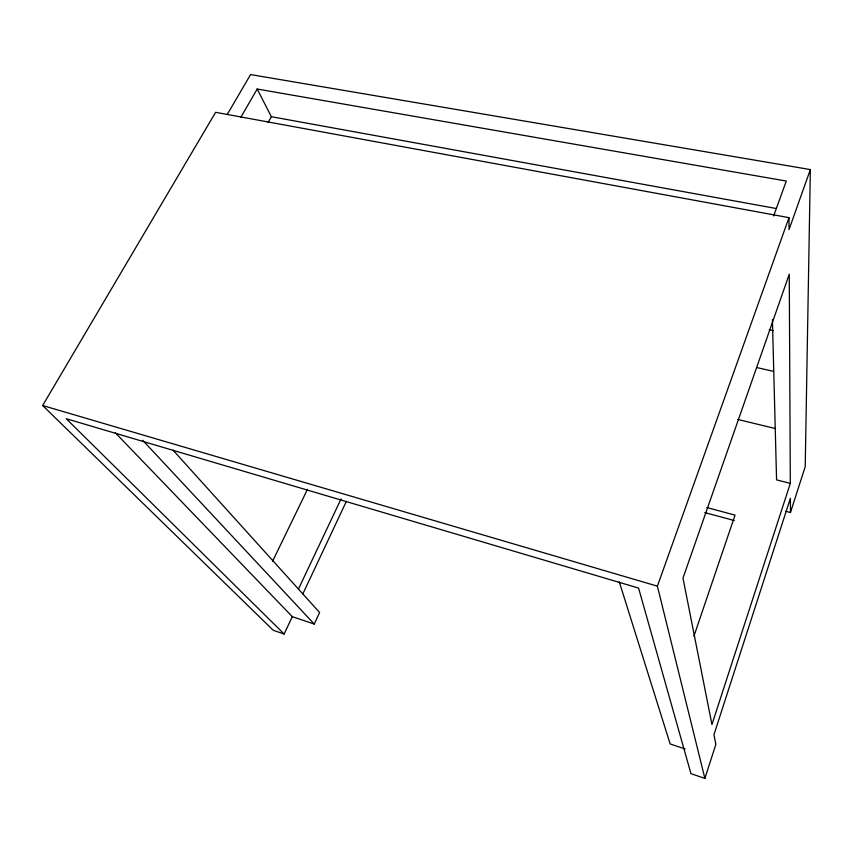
<?xml version="1.0" encoding="UTF-8"?>
<svg xmlns="http://www.w3.org/2000/svg" width="853" height="853" viewBox="0 0 853 853"><rect width="100%" height="100%" fill="white"/><g stroke="black" fill="none" stroke-linecap="round" stroke-linejoin="round"><path stroke-width="1.28" d="M227.261 114.441L250.579 74.574L810.35 169.576L805.221 466.644L790.464 512.493L785.688 511.235M115.379 432.855L292.291 616.666L284.134 634.024L66.257 418.716L638.577 588.08L690.941 773.639L704.887 778.426L715.859 744.338L713.95 734.689L790.39 498.269L790.464 512.493M790.315 483.374L711.946 724.549L682.976 578.099L789.26 274.208L790.315 483.374L776.571 479.866L772.413 319.608M693.958 636.05L735.051 515.127L706.742 507.535M704.887 778.426L657.386 586.16L788.972 217.654L215.606 112.319L42.65 405.527L273.237 630.282L284.134 634.024M810.35 169.576L789.036 229.553L788.972 217.654M773.618 216.001L786.295 181.049L257.19 89.032L240.919 117.128M292.291 616.666L314.245 624.055L319.598 612.486L172.999 450.117M302.836 593.923L346.393 501.319M298.454 589.071L341.061 498.909M272.619 561.167L307.496 489.291M268.119 122.405L271.35 116.701L257.19 89.032M271.35 116.701L776.038 208.484M769.257 329.748L773.159 330.58M756.632 367.526L773.5 371.343M737.834 419.473L775.345 428.537M704.738 512.568L734.305 520.543M42.65 405.527L657.386 586.16M685.13 748.998L670.149 743.955L619.267 581.81M142.643 440.255L314.245 624.055"/></g></svg>
